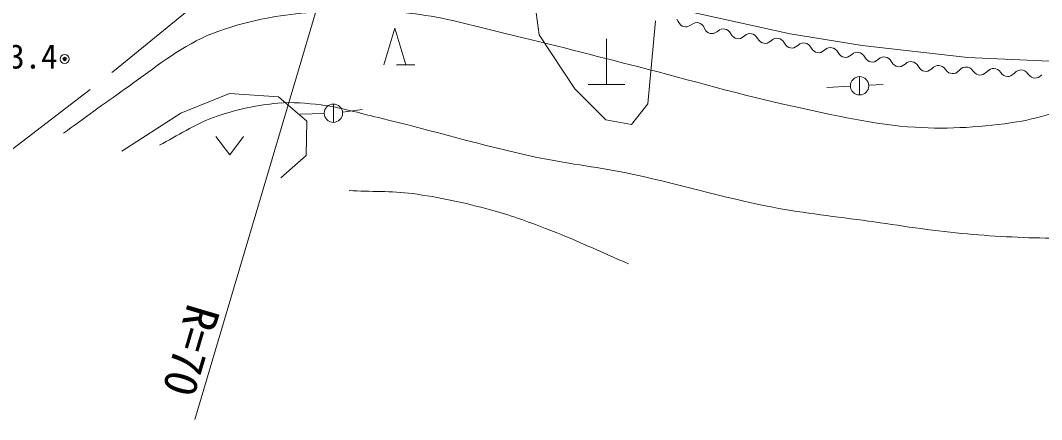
# Model space of a CAD drawing. Units: millimetres, scale not verified. Extents: x 40000 to 680000, y 20000 to 380000.
# Drawn here: x 216604 to 272284, y 269383 to 291170 of the extents above; entities that cross this region are included whole.
import ezdxf
from ezdxf.enums import TextEntityAlignment as Align

# ---------------------------------------------------------------- set-up
doc = ezdxf.new("R2010")
doc.units = ezdxf.units.MM
doc.header["$LTSCALE"] = 1000
doc.header["$PDMODE"] = 32
doc.header["$PDSIZE"] = 500
doc.linetypes.add('DASHED', pattern=[7.5, 6, -1.5])
for name, color, linetype, lineweight in [('M-BGD', 7, 'Continuous', 13), ('M-BGD-EXST', 7, 'Continuous', 13), ('M-STR-HTXT', 7, 'Continuous', 13)]:
    doc.layers.add(name, color=color, linetype=linetype, lineweight=lineweight)
doc.styles.add('ＭＳ ゴシック', font='')
doc.styles.get('ＭＳ ゴシック').set_extended_font_data('MS Gothic')

msp = doc.modelspace()

# ---------------------------------------------------------------- linework, layer by layer
at = {"layer": 'M-BGD', "linetype": 'DASHED'}
for p, q in [((221740, 288433), (227464, 293125)), ((244589, 292654), (244891, 290377)), ((250817, 286624), (251235, 291155)), ((244891, 290377), (246832, 287437)), ((209701, 279178), (221740, 288433)), ((246832, 287437), (248528, 285752)), ((225348, 286106), (227997, 287186)), ((227997, 287186), (230681, 286995)), ((230681, 286995), (232215, 285670)), ((249922, 285485), (250817, 286624)), ((222141, 284032), (225348, 286106)), ((232215, 285670), (232180, 283805)), ((248528, 285752), (249922, 285485)), ((232180, 283805), (230803, 282585))]:
    msp.add_line(p, q, dxfattribs=at)
at = {"layer": 'M-BGD'}
for p, q in [((248263, 292719), (258581, 290436)), ((252404, 291239), (252468, 291117)), ((252468, 291117), (252532, 290996)), ((252532, 290996), (252607, 290917)), ((252607, 290917), (252688, 290864)), ((252688, 290864), (252775, 290832)), ((252775, 290832), (252867, 290818)), ((252867, 290818), (252964, 290825)), ((252964, 290825), (253182, 290934)), ((253182, 290934), (253297, 291009)), ((253297, 291009), (253401, 291042)), ((253401, 291042), (253498, 291049)), ((253498, 291049), (253589, 291035)), ((253589, 291035), (253676, 291003)), ((253676, 291003), (253758, 290950)), ((253758, 290950), (253833, 290871)), ((253833, 290871), (253897, 290750)), ((253897, 290750), (253961, 290628)), ((254611, 290566), (254720, 290650)), ((254720, 290650), (254821, 290691)), ((254821, 290691), (254918, 290706)), ((254918, 290706), (255011, 290699)), ((255011, 290699), (255101, 290674)), ((255101, 290674), (255187, 290627)), ((253961, 290628), (254036, 290550)), ((254036, 290550), (254117, 290497)), ((254117, 290497), (254204, 290464)), ((254204, 290464), (254296, 290451)), ((254296, 290451), (254393, 290458)), ((254393, 290458), (254611, 290566)), ((255187, 290627), (255268, 290555)), ((255268, 290555), (255342, 290439)), ((255342, 290439), (255416, 290323)), ((255416, 290323), (255497, 290250)), ((255497, 290250), (255583, 290204)), ((255583, 290204), (255673, 290178)), ((255673, 290178), (255766, 290172)), ((255766, 290172), (255862, 290186)), ((255862, 290186), (256072, 290311)), ((256072, 290311), (256181, 290396)), ((256181, 290396), (256282, 290436)), ((256282, 290436), (256379, 290451)), ((256379, 290451), (256472, 290445)), ((256472, 290445), (256561, 290419)), ((256561, 290419), (256647, 290373)), ((256647, 290373), (256729, 290300)), ((256729, 290300), (256803, 290184)), ((256803, 290184), (256876, 290068)), ((257533, 290056), (257642, 290141)), ((257642, 290141), (257743, 290181)), ((257743, 290181), (257839, 290196)), ((257839, 290196), (257932, 290190)), ((257932, 290190), (258022, 290164)), ((258022, 290164), (258108, 290118)), ((258108, 290118), (258189, 290045)), ((258581, 290436), (262502, 289808)), ((256876, 290068), (256958, 289995)), ((256958, 289995), (257044, 289949)), ((257044, 289949), (257133, 289923)), ((257133, 289923), (257226, 289917)), ((257226, 289917), (257323, 289931)), ((257323, 289931), (257533, 290056)), ((258189, 290045), (258263, 289929)), ((258263, 289929), (258337, 289813)), ((258337, 289813), (258418, 289740)), ((258418, 289740), (258504, 289694)), ((258504, 289694), (258594, 289668)), ((258594, 289668), (258687, 289662)), ((258687, 289662), (258784, 289677)), ((258784, 289677), (258994, 289802)), ((258994, 289802), (259102, 289886)), ((259102, 289886), (259204, 289927)), ((259204, 289927), (259300, 289941)), ((259300, 289941), (259393, 289935)), ((259393, 289935), (259483, 289909)), ((259483, 289909), (259569, 289863)), ((259569, 289863), (259650, 289790)), ((259650, 289790), (259724, 289674)), ((259724, 289674), (259798, 289558)), ((259798, 289558), (259879, 289485)), ((260244, 289422), (260454, 289547)), ((260454, 289547), (260563, 289631)), ((260563, 289631), (260664, 289672)), ((260664, 289672), (260761, 289686)), ((260761, 289686), (260854, 289680)), ((260854, 289680), (260944, 289654)), ((260944, 289654), (261030, 289608)), ((261030, 289608), (261111, 289535)), ((261111, 289535), (261185, 289419)), ((262502, 289808), (268271, 289146)), ((259879, 289485), (259965, 289439)), ((259965, 289439), (260055, 289413)), ((260055, 289413), (260148, 289407)), ((260148, 289407), (260244, 289422)), ((261185, 289419), (261259, 289303)), ((261259, 289303), (261340, 289230)), ((261340, 289230), (261426, 289184)), ((261426, 289184), (261516, 289158)), ((261516, 289158), (261609, 289152)), ((261609, 289152), (261705, 289167)), ((261705, 289167), (261915, 289292)), ((261915, 289292), (262024, 289376)), ((262024, 289376), (262125, 289417)), ((262125, 289417), (262222, 289431)), ((262222, 289431), (262315, 289425)), ((262315, 289425), (262404, 289399)), ((262404, 289399), (262490, 289353)), ((262490, 289353), (262572, 289280)), ((262572, 289280), (262646, 289164)), ((262646, 289164), (262719, 289048)), ((262719, 289048), (262801, 288976)), ((262801, 288976), (262887, 288929)), ((263166, 288912), (263376, 289037)), ((263376, 289037), (263485, 289121)), ((263485, 289121), (263586, 289162)), ((263586, 289162), (263682, 289176)), ((263682, 289176), (263775, 289170)), ((263775, 289170), (263865, 289144)), ((263865, 289144), (263951, 289098)), ((263951, 289098), (264032, 289026)), ((264032, 289026), (264106, 288909)), ((268271, 289146), (277421, 288728)), ((262887, 288929), (262976, 288904)), ((262976, 288904), (263069, 288897)), ((263069, 288897), (263166, 288912)), ((264106, 288909), (264180, 288793)), ((264180, 288793), (264261, 288721)), ((264261, 288721), (264347, 288674)), ((264347, 288674), (264437, 288649)), ((264437, 288649), (264530, 288642)), ((264530, 288642), (264627, 288657)), ((264627, 288657), (264837, 288782)), ((264837, 288782), (264945, 288866)), ((264945, 288866), (265047, 288907)), ((265047, 288907), (265143, 288921)), ((265143, 288921), (265236, 288915)), ((265236, 288915), (265326, 288890)), ((265326, 288890), (265412, 288843)), ((265412, 288843), (265493, 288771)), ((265493, 288771), (265567, 288654)), ((265567, 288654), (265641, 288538)), ((265641, 288538), (265722, 288466)), ((265722, 288466), (265808, 288419)), ((265808, 288419), (265898, 288394)), ((266087, 288402), (266297, 288527)), ((266297, 288527), (266397, 288624)), ((266397, 288624), (266494, 288676)), ((266494, 288676), (266589, 288702)), ((266589, 288702), (266684, 288707)), ((266684, 288707), (266777, 288692)), ((266777, 288692), (266869, 288656)), ((266869, 288656), (266960, 288593)), ((266960, 288593), (267049, 288487)), ((267049, 288487), (267137, 288380)), ((267603, 288298), (267800, 288447)), ((267800, 288447), (267899, 288543)), ((267899, 288543), (267996, 288596)), ((267996, 288596), (268091, 288621)), ((268091, 288621), (268186, 288626)), ((268186, 288626), (268279, 288611)), ((268279, 288611), (268371, 288575)), ((268371, 288575), (268462, 288513)), ((268462, 288513), (268551, 288406)), ((269302, 288366), (269401, 288463)), ((269401, 288463), (269498, 288515)), ((269498, 288515), (269594, 288541)), ((269594, 288541), (269688, 288546)), ((269688, 288546), (269781, 288531)), ((269781, 288531), (269874, 288495)), ((269874, 288495), (269965, 288433)), ((269965, 288433), (270053, 288326)), ((270903, 288382), (271000, 288435)), ((271000, 288435), (271096, 288461)), ((271096, 288461), (271190, 288465)), ((271190, 288465), (271284, 288450)), ((271284, 288450), (271376, 288415)), ((265898, 288394), (265991, 288387)), ((265991, 288387), (266087, 288402)), ((267137, 288380), (267228, 288318)), ((267228, 288318), (267320, 288282)), ((267320, 288282), (267413, 288267)), ((267413, 288267), (267508, 288272)), ((267508, 288272), (267603, 288298)), ((268551, 288406), (268639, 288300)), ((268639, 288300), (268730, 288237)), ((268730, 288237), (268822, 288201)), ((268822, 288201), (268916, 288187)), ((268916, 288187), (269010, 288191)), ((269010, 288191), (269106, 288217)), ((269106, 288217), (269302, 288366)), ((270053, 288326), (270141, 288219)), ((270141, 288219), (270232, 288157)), ((270232, 288157), (270324, 288121)), ((270324, 288121), (270418, 288106)), ((270418, 288106), (270512, 288111)), ((270512, 288111), (270608, 288137)), ((270608, 288137), (270804, 288286)), ((270804, 288286), (270903, 288382)), ((271376, 288415), (271467, 288352)), ((271467, 288352), (271555, 288245)), ((271555, 288245), (271644, 288139)), ((271644, 288139), (271734, 288076)), ((271734, 288076), (271827, 288041)), ((271827, 288041), (271920, 288026)), ((271920, 288026), (272014, 288030)), ((272014, 288030), (272110, 288056)), ((272110, 288056), (272306, 288205))]:
    msp.add_line(p, q, dxfattribs=at)
for points, knots in [([(123403, 276902), (124054, 277427), (124667, 278005), (125357, 278478), (126334, 279148), (127450, 279597), (128436, 280256), (129150, 280733), (129846, 281245), (130481, 281824), (131159, 282443), (131802, 283110), (132351, 283846), (133114, 284868), (133672, 286027), (134303, 287134), (135195, 288699), (135980, 290323), (136895, 291875), (137600, 293072), (138245, 294321), (139125, 295396), (139944, 296393), (140912, 297269), (141926, 298068), (143457, 299275), (145141, 300285), (146841, 301240), (148157, 301980), (149515, 302658), (150919, 303215), (153330, 304173), (155876, 304749), (158344, 305551), (161378, 306537), (164366, 307666), (167418, 308595), (169746, 309304), (172098, 309935), (174459, 310524), (177009, 311160), (179574, 311740), (182151, 312255), (184118, 312648), (186093, 312998), (188077, 313289), (190285, 313613), (192501, 313880), (194723, 314079), (198240, 314394), (201771, 314535), (205297, 314718), (209114, 314917), (212934, 315065), (216753, 315218), (218233, 315277), (219716, 315267), (221192, 315381), (222654, 315493), (224130, 315573), (225561, 315892), (226804, 316169), (228019, 316591), (229186, 317100), (230752, 317784), (232201, 318711), (233683, 319563), (235314, 320502), (236902, 321514), (238516, 322480), (239734, 323209), (240967, 323911), (242176, 324653), (243892, 325705), (245622, 326739), (247277, 327883), (248175, 328503), (248969, 329270), (249893, 329851), (250641, 330321), (251390, 330850), (252246, 331071), (252657, 331177), (253094, 331094), (253518, 331106)], [0, 0, 0, 0, 1, 1, 1, 2, 2, 2, 3, 3, 3, 4, 4, 4, 5, 5, 5, 6, 6, 6, 7, 7, 7, 8, 8, 8, 9, 9, 9, 10, 10, 10, 11, 11, 11, 12, 12, 12, 13, 13, 13, 14, 14, 14, 15, 15, 15, 16, 16, 16, 17, 17, 17, 18, 18, 18, 19, 19, 19, 20, 20, 20, 21, 21, 21, 22, 22, 22, 23, 23, 23, 24, 24, 24, 25, 25, 25, 26, 26, 26, 27, 27, 27, 28, 28, 28, 28]), ([(218959, 285017), (220067, 285814), (221160, 286634), (222282, 287410), (223659, 288362), (224954, 289468), (226465, 290187), (227568, 290712), (228765, 291039), (229963, 291279), (231431, 291574), (232939, 291667), (234436, 291698), (235758, 291724), (237088, 291667), (238398, 291489), (239994, 291271), (241548, 290814), (243116, 290443), (245525, 289873), (247919, 289238), (250320, 288630), (253145, 287914), (255942, 287075), (258793, 286468), (260978, 286002), (263168, 285465), (265398, 285335), (267245, 285227), (269114, 285340), (270941, 285631), (272378, 285860), (273744, 286418), (275158, 286764), (276441, 287078), (277738, 287333), (279028, 287618)], [0, 0, 0, 0, 1, 1, 1, 2, 2, 2, 3, 3, 3, 4, 4, 4, 5, 5, 5, 6, 6, 6, 7, 7, 7, 8, 8, 8, 9, 9, 9, 10, 10, 10, 11, 11, 11, 12, 12, 12, 12]), ([(224187, 284363), (225167, 284867), (226090, 285500), (227127, 285874), (228257, 286282), (229450, 286546), (230647, 286652), (231427, 286722), (232218, 286660), (232994, 286559), (234057, 286421), (235089, 286109), (236132, 285862), (238992, 285185), (241808, 284324), (244683, 283713), (246291, 283371), (247930, 283193), (249540, 282864), (252257, 282310), (254915, 281486), (257639, 280971), (259362, 280645), (261108, 280456), (262844, 280215), (264539, 279980), (266229, 279699), (267933, 279541), (269552, 279392), (271177, 279304), (272802, 279286), (273821, 279275), (274843, 279285), (275858, 279379), (277477, 279528), (279100, 279736), (280680, 280122), (282157, 280484), (283568, 281078), (285002, 281586), (286314, 282052), (287581, 282650), (288918, 283039), (290675, 283550), (292486, 283861), (294286, 284189), (295638, 284436), (296991, 284741), (298364, 284805), (300061, 284884), (301763, 284692), (303453, 284514), (304751, 284378), (306023, 284036), (307323, 283922), (308133, 283850), (308949, 283883), (309763, 283864)], [0, 0, 0, 0, 1, 1, 1, 2, 2, 2, 3, 3, 3, 4, 4, 4, 5, 5, 5, 6, 6, 6, 7, 7, 7, 8, 8, 8, 9, 9, 9, 10, 10, 10, 11, 11, 11, 12, 12, 12, 13, 13, 13, 14, 14, 14, 15, 15, 15, 16, 16, 16, 17, 17, 17, 18, 18, 18, 19, 19, 19, 19]), ([(234525, 281878), (235675, 281823), (236833, 281859), (237975, 281715), (239416, 281533), (240839, 281212), (242240, 280832), (243257, 280556), (244252, 280197), (245237, 279821), (246772, 279235), (248258, 278527), (249769, 277881)], [0, 0, 0, 0, 1, 1, 1, 2, 2, 2, 3, 3, 3, 4, 4, 4, 4])]:
    msp.add_open_spline(points, degree=3, knots=knots, dxfattribs=at)
at = {"layer": 'M-BGD-EXST'}
for p, q in [((237018, 290738), (236418, 288738)), ((237018, 290738), (237618, 288738)), ((248558, 287668), (248558, 290168)), ((238118, 288738), (237118, 288738)), ((262359, 288100), (262359, 287100)), ((247558, 287668), (249558, 287668)), ((261860, 287575), (260566, 287510)), ((262858, 287628), (263641, 287673)), ((233670, 286607), (233670, 285607)), ((234166, 286168), (235265, 286304)), ((233170, 286092), (231852, 286051)), ((227268, 284826), (228018, 283826)), ((228018, 283826), (228768, 284826))]:
    msp.add_line(p, q, dxfattribs=at)
for centre, radius in [((219018, 289064), 100), ((219018, 289064), 60), ((262359, 287600), 500), ((233670, 286107), 500)]:
    msp.add_circle(centre, radius, dxfattribs=at)
msp.add_point((219018, 289064), dxfattribs=at)
at = {"layer": 'M-STR-HTXT'}
msp.add_line((226113, 269383), (243212, 327149), dxfattribs=at)

# ---------------------------------------------------------------- texts
at = {"layer": 'M-BGD-EXST', "style": 'ＭＳ ゴシック'}
msp.add_text('253.4', height=1320, dxfattribs=at).set_placement((216386, 289203), align=Align.MIDDLE_CENTER)
at = {"layer": 'M-STR-HTXT', "style": 'ＭＳ ゴシック'}
msp.add_text('R=70', height=1833, rotation=253.511, dxfattribs=at).set_placement((225218, 275950), align=Align.BOTTOM_LEFT)

doc.saveas('drawing.dxf')
